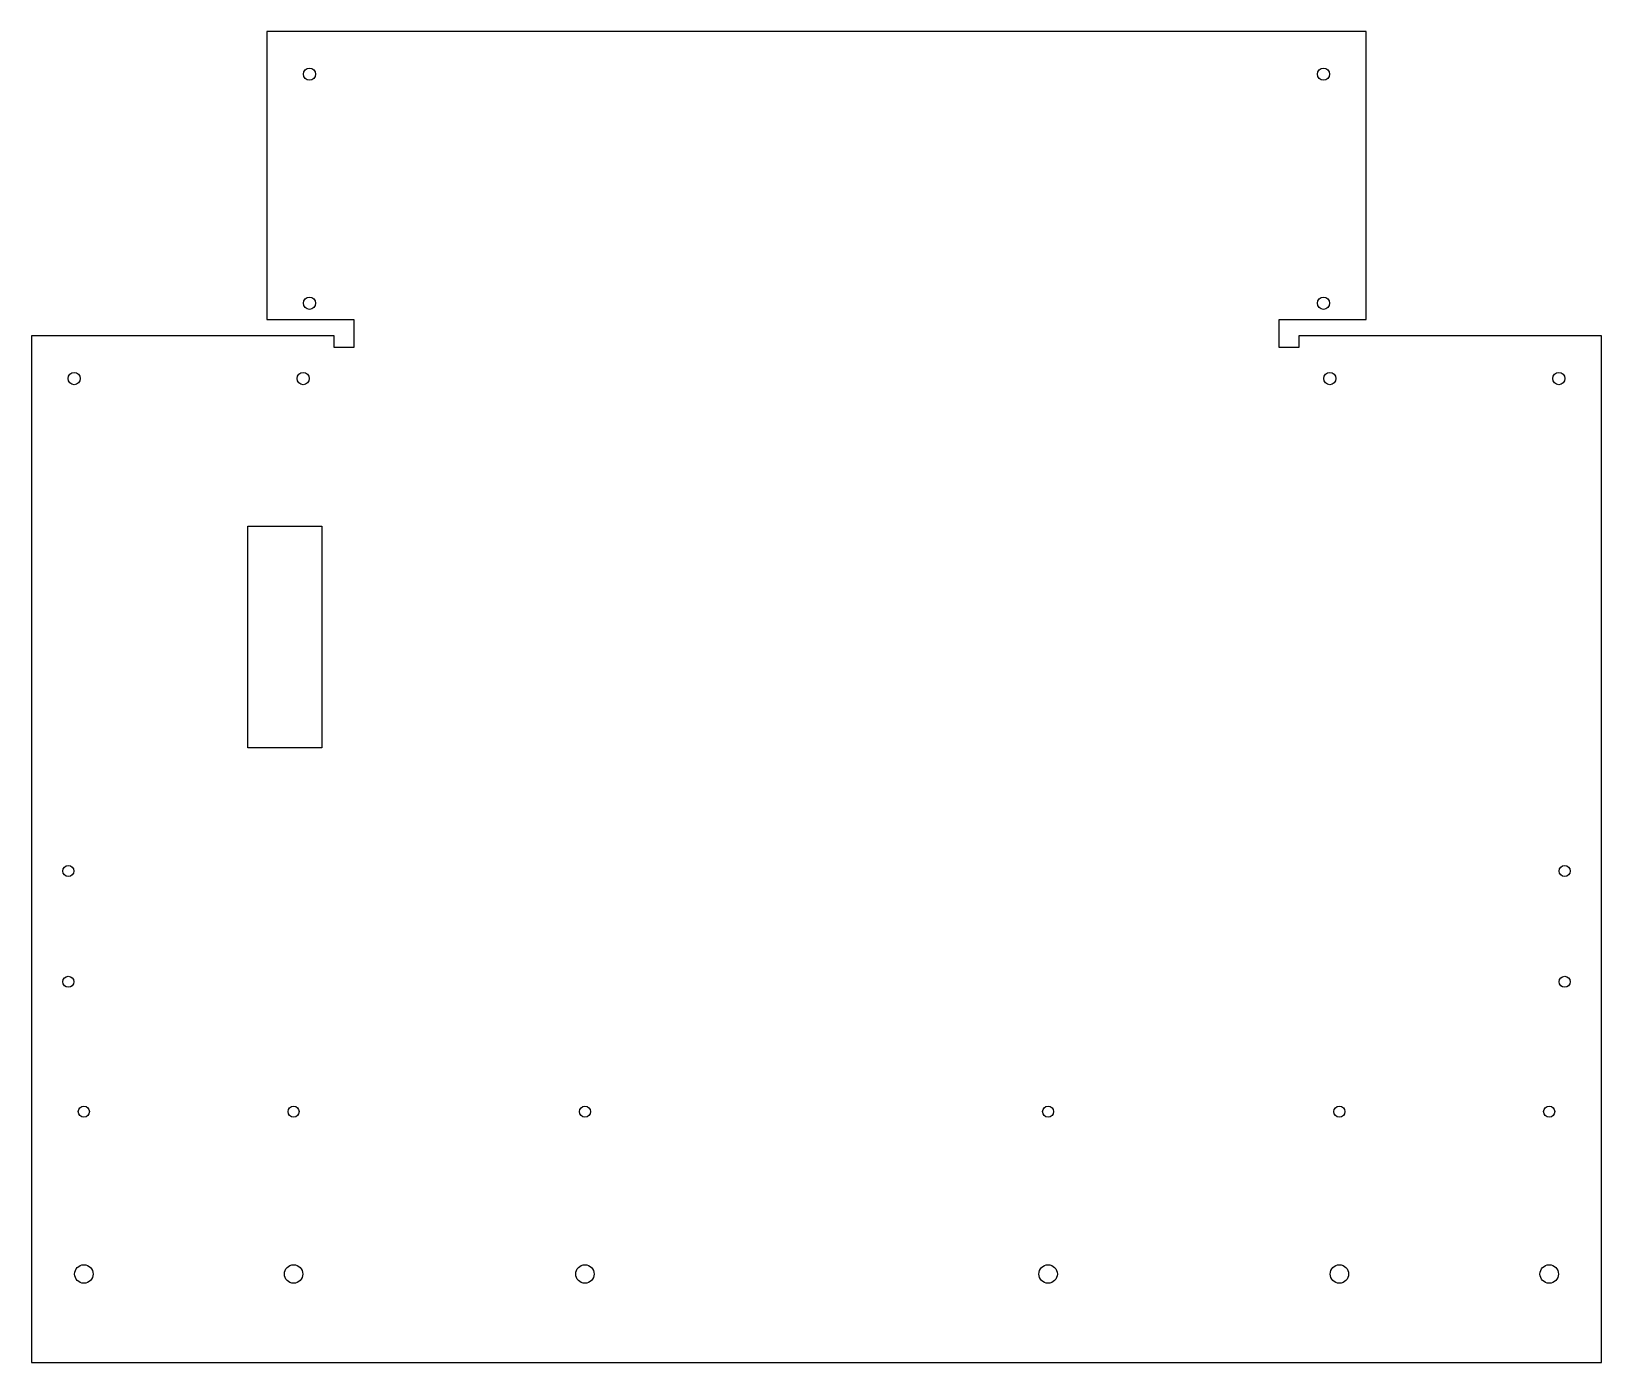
# Model space of a CAD drawing. Header units: millimetres. Extents: x 0 to 425, y 0 to 361.
import ezdxf

# ---------------------------------------------------------------- set-up
doc = ezdxf.new("R2010")
doc.units = ezdxf.units.MM

msp = doc.modelspace()

# ---------------------------------------------------------------- linework, layer by layer
for points in [[(82.06, 275), (82.06, 278.18), (0, 278.18), (0, 0), (425.43, 0), (425.43, 278.18), (343.37, 278.18), (343.37, 275), (339.78, 275), (338.09, 275), (338.09, 278.59), (338.09, 282.59), (361.68, 282.59), (361.68, 360.65), (63.75, 360.65), (63.75, 282.59), (87.34, 282.59), (87.34, 278.59), (87.34, 275), (85.65, 275)], [(78.65, 226.59), (78.65, 166.59), (58.65, 166.59), (58.65, 226.59)]]:
    msp.add_lwpolyline(points, close=True)
for centre, radius in [((75.34, 349.07), 1.65), ((350.09, 349.07), 1.65), ((75.34, 287), 1.65), ((350.09, 287), 1.65), ((11.59, 266.59), 1.65), ((73.65, 266.59), 1.65), ((351.78, 266.59), 1.65), ((413.84, 266.59), 1.65), ((10, 133.18), 1.5), ((415.43, 133.18), 1.5), ((10, 103.17), 1.5), ((415.43, 103.17), 1.5), ((14.21, 68), 1.5), ((71.03, 68), 1.5), ((149.97, 68), 1.5), ((275.47, 68), 1.5), ((354.4, 68), 1.5), ((411.23, 68), 1.5), ((14.21, 24), 2.5), ((71.03, 24), 2.5), ((149.97, 24), 2.5), ((275.47, 24), 2.5), ((354.4, 24), 2.5), ((411.23, 24), 2.5)]:
    msp.add_circle(centre, radius)

doc.saveas('drawing.dxf')
